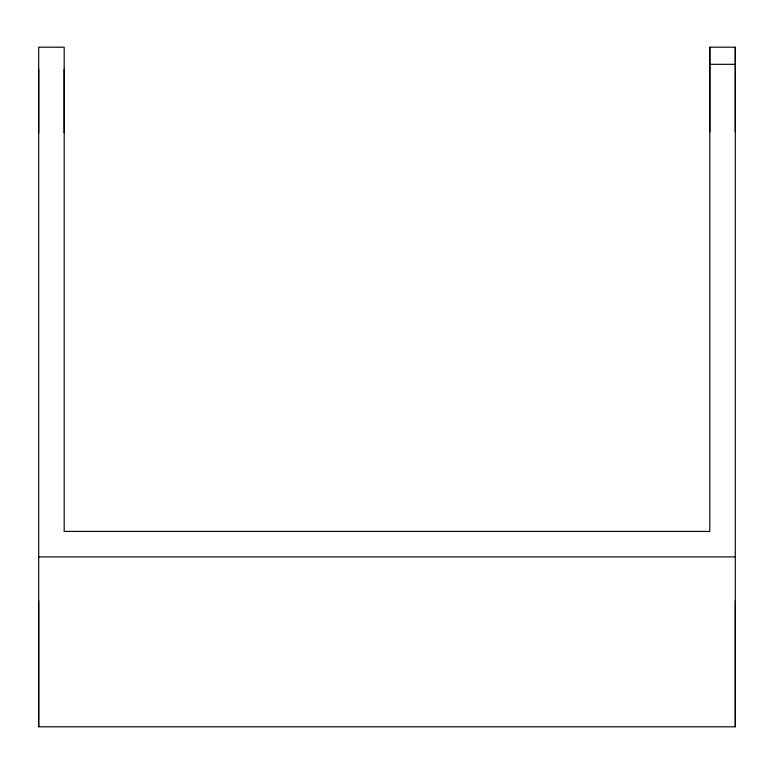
<?xml version="1.0" encoding="UTF-8"?>
<svg xmlns="http://www.w3.org/2000/svg" width="774" height="774" viewBox="0 0 774 774"><rect width="100%" height="100%" fill="white"/><g stroke="black" fill="none" stroke-linecap="round" stroke-linejoin="round"><path stroke-width="1.16" d="M38.7 726.805L38.7 47.195L64.184 47.195L64.184 531.419L709.816 531.419L709.816 47.195L735.3 47.195L735.3 726.805L38.7 726.805L38.7 600.876M709.816 64.31L735.3 64.31M38.7 556.903L735.3 556.903M735.3 47.195L735.3 131.861M735.3 600.876L735.3 726.805M709.816 47.195L709.816 131.861M64.184 69.331L64.184 132.712M38.7 69.331L38.7 132.712"/></g></svg>
